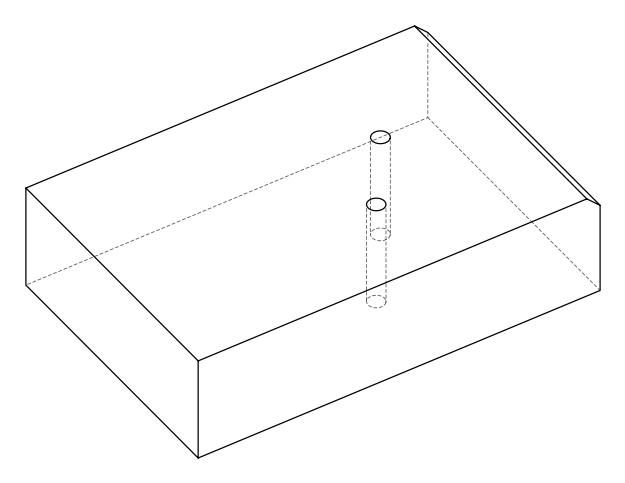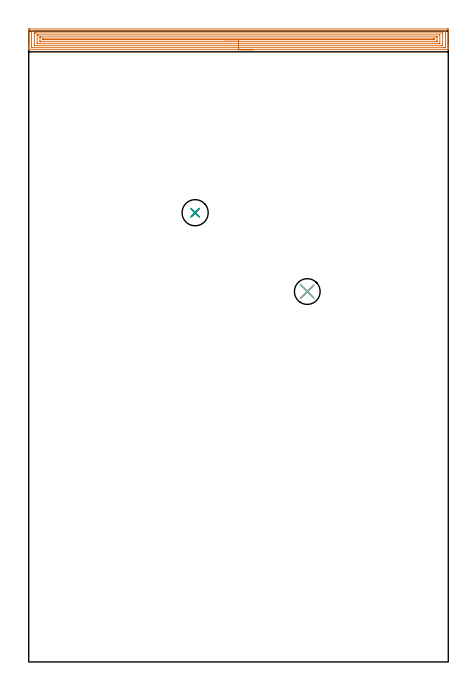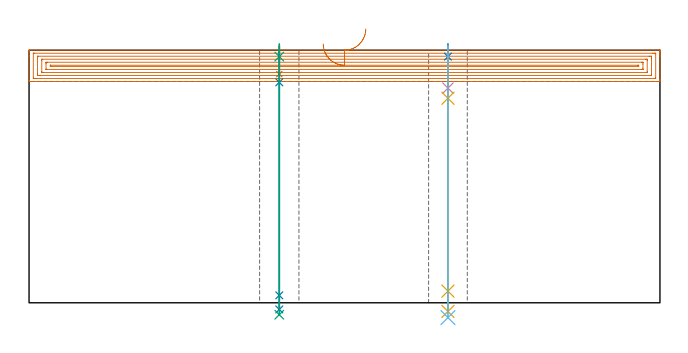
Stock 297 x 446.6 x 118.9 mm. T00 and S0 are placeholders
(PLAN: 9 operations, 7 tool changes, 16.9 min)
(1 AREA_MILL | FG_CHAMFER_SURFACE | UGT0205_001 | 14.46 min | 32080 mm3)
(2 SPOT_DRILL | STEP1HOLE | NXT0321_9005460120000 | 0.05 min | 187 mm3)
(3 SPOT_DRILL_1 | STEP1HOLE_1 | NXT0321_9005460120000 | 0.05 min | 185 mm3)
(4 DRILL_BLIND_HOLE_INTO_CENTER | STEP1HOLE | UGT0301_229 | 0.08 min | 1533 mm3)
(5 GUN_DRILL_THROUGH_HOLE | STEP1HOLE | UGT0307_008 | 0.6 min | 9762 mm3)
(6 DRILL_TO_ENLARGE_THROUGH_HOLE | STEP1HOLE | UGT0301_251 | 0.51 min | 19390 mm3)
(7 DRILL_BLIND_HOLE_INTO_CENTER_1 | STEP1HOLE_1 | NXT0301_046 | 0.05 min | 356 mm3)
(8 GUN_DRILL_THROUGH_HOLE_1 | STEP1HOLE_1 | UGT0307_003 | 0.58 min | 4123 mm3)
(9 SPADE_DRILL_TO_ENLARGE_THROUGH_HOLE | STEP1HOLE_1 | UGT0306_009 | 0.51 min | 27243 mm3)
(TOOL UGT0205_001 | Chamfer Mill 20 x 3 x 45 deg. | D20 FL50 Z2)
(TOOL NXT0321_9005460120000 | NC Spot Drill, 142deg, 12mm, Carbide, Uncoated | D12 PA142 FL30 Z2)
(TOOL UGT0301_229 | Twist Drill 11.9 mm | D11.9 PA118 FL100 Z2)
(TOOL UGT0307_008 | Gun Drill 11 mm | D11 PA130 FL24 Z1)
(TOOL UGT0301_251 | Twist Drill 18.2 mm | D18.2 PA118 FL135 Z2)
(TOOL NXT0301_046 | Carbide Drill 7.5mm [860.1-0750-038A1-MM 2214] | D7.5 PA140 FL53 Z2)
(TOOL UGT0307_003 | Gun Drill 7 mm | D7 PA130 FL24 Z1)
(TOOL UGT0306_009 | Spade Drill 18.5mm | D18.5 PA132 FL10 Z2)
(OP 1 AREA_MILL)
G17 G21 G94 G90
T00 M6
G54
G17 G0 G90 X158.5 Y433.4 S1061 M3
G43 Z128.9 H0
G94 G1 X158.462 Z128.028 F250.
X158.348 Z127.163
X158.159 Z126.312
X157.897 Z125.48
X157.563 Z124.674
X157.16 Z123.9
X156.691 Z123.164
X156.16 Z122.472
X155.571 Z121.829
X154.928 Z121.239
X154.236 Z120.708
X153.5 Z120.24
X152.726 Z119.837
X151.92 Z119.503
X151.088 Z119.241
X150.236 Z119.052
X149.371 Z118.938
X148.5 Z118.9
X0.174
X0.01 Y433.402 Z118.888
X0.002 Y433.536 Z118.756
X0. Y433.675 Z118.624
Y433.948 Z118.351
Y434.629 Z117.666
Y435.843 Z116.454
Y436.378 Z115.917
Y447.479 Z104.819
X0.003 Y447.746 Z104.551
X0.01 Y448.093 Z104.204
X0.261 Y448.098 Z104.201
X0.62 Y448.1 Z104.2
X296.379
X296.739 Y448.098 Z104.201
X296.99 Y448.093 Z104.204
X296.996 Y447.746 Z104.551
X297. Y447.139 Z105.159
Y436.378 Z115.917
Y435.843 Z116.454
Y435.503 Z116.793
Y434.969 Z117.327
Y434.629 Z117.666
Y433.948 Z118.351
Y433.675 Z118.624
X296.998 Y433.536 Z118.756
X296.99 Y433.402 Z118.888
X296.826 Y433.4 Z118.9
X148.5
Y434.814 Z117.486
X2.408
X2.217 Y434.815 Z117.485
X2.056 Y434.819 Z117.481
X2.021 Y434.821 Z117.479
X2.01 Y434.837 Z117.463
X2.006 Y434.868 Z117.432
X2.001 Y435.027 Z117.273
Y446.395 Z105.905
X2.004 Y446.529 Z105.771
X2.01 Y446.634 Z105.666
X2.02 Y446.679 Z105.621
X2.056 Y446.681 Z105.619
X2.408 Y446.685 Z105.615
X2.598 Y446.686 Z105.614
X3.301
X294.592
X294.783 Y446.685 Z105.615
X294.944 Y446.681 Z105.619
X294.979 Y446.679 Z105.621
X294.99 Y446.663 Z105.637
X294.994 Y446.632 Z105.668
X294.999 Y446.473 Z105.827
Y435.105 Z117.195
X294.996 Y434.971 Z117.329
X294.99 Y434.866 Z117.434
X294.98 Y434.821 Z117.479
X294.943 Y434.819 Z117.481
X294.592 Y434.815 Z117.485
X294.402 Y434.814 Z117.486
X293.699
X148.5
Y436.228 Z116.072
X4.347 Y436.229 Z116.071
X4.195 Y436.23 Z116.07
X4.043 Y436.234 Z116.066
X4.01 Y436.236 Z116.064
X4.006 Y436.264 Z116.036
X4.002 Y436.314 Z115.986
X4. Y436.378 Z115.922
Y436.568 Z115.732
Y444.438 Z107.862
X4.003 Y445.122 Z107.178
X4.006 Y445.217 Z107.083
X4.01 Y445.26 Z107.04
X4.049 Y445.265 Z107.035
X4.195 Y445.268 Z107.032
X4.936 Y445.271 Z107.029
X5.088 Y445.272 Z107.028
X292.653 Y445.271 Z107.029
X292.805 Y445.27 Z107.03
X292.957 Y445.266 Z107.034
X292.99 Y445.264 Z107.036
X292.994 Y445.236 Z107.064
X292.998 Y445.186 Z107.114
X293. Y445.122 Z107.178
Y444.932 Z107.368
Y437.062 Z115.238
X292.997 Y436.378 Z115.922
X292.994 Y436.283 Z116.017
X292.99 Y436.24 Z116.06
X292.951 Y436.235 Z116.065
X292.805 Y436.232 Z116.068
X292.064 Y436.229 Z116.071
X291.912 Y436.228 Z116.072
X148.5
Y437.643 Z114.657
X6.142
X6.091 Y437.645 Z114.655
X6.039 Y437.65 Z114.65
X6.01 Y437.657 Z114.643
X6.007 Y437.703 Z114.597
X6. Y438.109 Z114.191
Y443.373 Z108.927
X6.007 Y443.801 Z108.499
X6.01 Y443.848 Z108.452
X6.085 Y443.853 Z108.447
X6.216 Y443.856 Z108.444
X6.381 Y443.857 Z108.443
X6.875
X290.858
X290.909 Y443.855 Z108.445
X290.961 Y443.85 Z108.45
X290.99 Y443.843 Z108.457
X290.993 Y443.797 Z108.503
X291. Y443.391 Z108.909
Y438.127 Z114.173
X290.993 Y437.699 Z114.601
X290.99 Y437.652 Z114.648
X290.915 Y437.647 Z114.653
X290.784 Y437.644 Z114.656
X290.619 Y437.643 Z114.657
X290.125
X148.5
Y439.057 Z113.243
X8.605
X8.229 Y439.06 Z113.24
X8.043 Y439.064 Z113.236
X8.009 Y439.068 Z113.232
X8.005 Y439.101 Z113.199
X8.003 Y439.154 Z113.146
X8. Y439.649 Z112.651
X8.001 Y442.272 Z110.028
X8.004 Y442.365 Z109.935
X8.01 Y442.421 Z109.879
X8.017 Y442.437 Z109.863
X8.036 Y442.438 Z109.862
X8.244 Y442.441 Z109.859
X8.662 Y442.443 Z109.857
X288.395
X288.77 Y442.44 Z109.86
X288.957 Y442.436 Z109.864
X288.991 Y442.432 Z109.868
X288.994 Y442.399 Z109.901
X288.997 Y442.347 Z109.953
X289. Y441.851 Z110.449
Y439.876 Z112.424
X288.999 Y439.228 Z113.072
X288.996 Y439.135 Z113.165
X288.99 Y439.079 Z113.221
X288.983 Y439.063 Z113.237
X288.964 Y439.062 Z113.238
X288.756 Y439.059 Z113.241
X288.338 Y439.057 Z113.243
X148.5
Y440.471 Z111.829
X10.164 Y440.472 Z111.828
X10.083 Y440.473 Z111.827
X10.034 Y440.475 Z111.825
X10.013 Y440.478 Z111.822
X10.01 Y440.488 Z111.812
X10.005 Y440.603 Z111.697
X10.003 Y440.75 Z111.55
X10.008 Y440.97 Z111.33
X10.01 Y441.018 Z111.282
X10.07 Y441.022 Z111.278
X10.167 Y441.026 Z111.274
X10.449 Y441.028 Z111.272
X286.836
X286.917 Y441.027 Z111.273
X286.966 Y441.025 Z111.275
X286.987 Y441.022 Z111.278
X286.99 Y441.013 Z111.287
X286.995 Y440.897 Z111.403
X286.996 Y440.75 Z111.55
X286.992 Y440.53 Z111.77
X286.99 Y440.482 Z111.818
X286.93 Y440.478 Z111.822
X286.833 Y440.474 Z111.826
X286.551 Y440.472 Z111.828
X148.5 Y440.471 Z111.829
X147.628 Z111.867
X146.763 Z111.981
X145.912 Z112.17
X145.08 Z112.432
X144.274 Z112.766
X143.5 Z113.169
X142.764 Z113.637
X142.072 Z114.168
X141.429 Z114.758
X140.839 Z115.401
X140.308 Z116.093
X139.84 Z116.829
X139.437 Z117.603
X139.103 Z118.409
X138.841 Z119.241
X138.652 Z120.092
X138.538 Z120.957
X138.5 Z121.829
G0 Z128.9
M5
M2
(OP 2 SPOT_DRILL)
G17 G21 G94 G90
T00 M6
G54
G17 G0 G90 X197.2 Y262.2 S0 M3
G43 Z128.9 H0
G94 G81 G98 Z115.9 F250. R121.9
G80
M5
M2
(OP 3 SPOT_DRILL_1)
G17 G21 G94 G90
T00 M6
G54
G17 G0 G90 X117.8 Y318. S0 M3
G43 Z128.9 H0
G94 G81 G98 Z115.9 F250. R121.9
G80
M5
M2
(OP 4 DRILL_BLIND_HOLE_INTO_CENTER)
G17 G21 G94 G90
T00 M6
G54
G17 G0 G90 X197.2 Y262.2 S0 M3
G43 Z128.9 H0
G94 G81 G98 Z101.05 F250. R120.9
G80
M5
M2
(OP 5 GUN_DRILL_THROUGH_HOLE)
G17 G21 G94 G90
T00 M6
G54
G17 G0 G90 X197.2 Y262.2 M8
G43 Z128.9 H0
Z115.957
S716 M3
G94 G1 Z96.29 F125. M26
G4 X.084
Z5.5 F250.
G4 X.084
Z-4.065 F125.
G4 X.084
M5
M9
G0 Z115.957
Z128.9
M2
(OP 6 DRILL_TO_ENLARGE_THROUGH_HOLE)
G17 G21 G94 G90
T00 M6
G54
G17 G0 G90 X197.2 Y262.2 S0 M3
G43 Z128.9 H0
G94 G73 G98 Z-6.968 F250. Q17.981 R120.9
G80
M5
M2
(OP 7 DRILL_BLIND_HOLE_INTO_CENTER_1)
G17 G21 G94 G90
T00 M6
G54
G17 G0 G90 X117.8 Y318. S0 M3
G43 Z128.9 H1
G94 G81 G98 Z107.65 F250. R120.9
G80
M5
M2
(OP 8 GUN_DRILL_THROUGH_HOLE_1)
G17 G21 G94 G90
T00 M6
G54
G17 G0 G90 X117.8 Y318. M8
G43 Z128.9 H0
Z118.689
S716 M3
G94 G1 Z103.792 F125. M26
G4 X.084
Z3.5 F250.
G4 X.084
Z-3.132 F125.
G4 X.084
M5
M9
G0 Z118.689
Z128.9
M2
(OP 9 SPADE_DRILL_TO_ENLARGE_THROUGH_HOLE)
G17 G21 G94 G90
T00 M6
G54
G17 G0 G90 X117.8 Y318. S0 M3
G43 Z128.9 H0
G94 G73 G98 Z-5.618 F250. Q17.788 R120.9
G80
M5
M2
